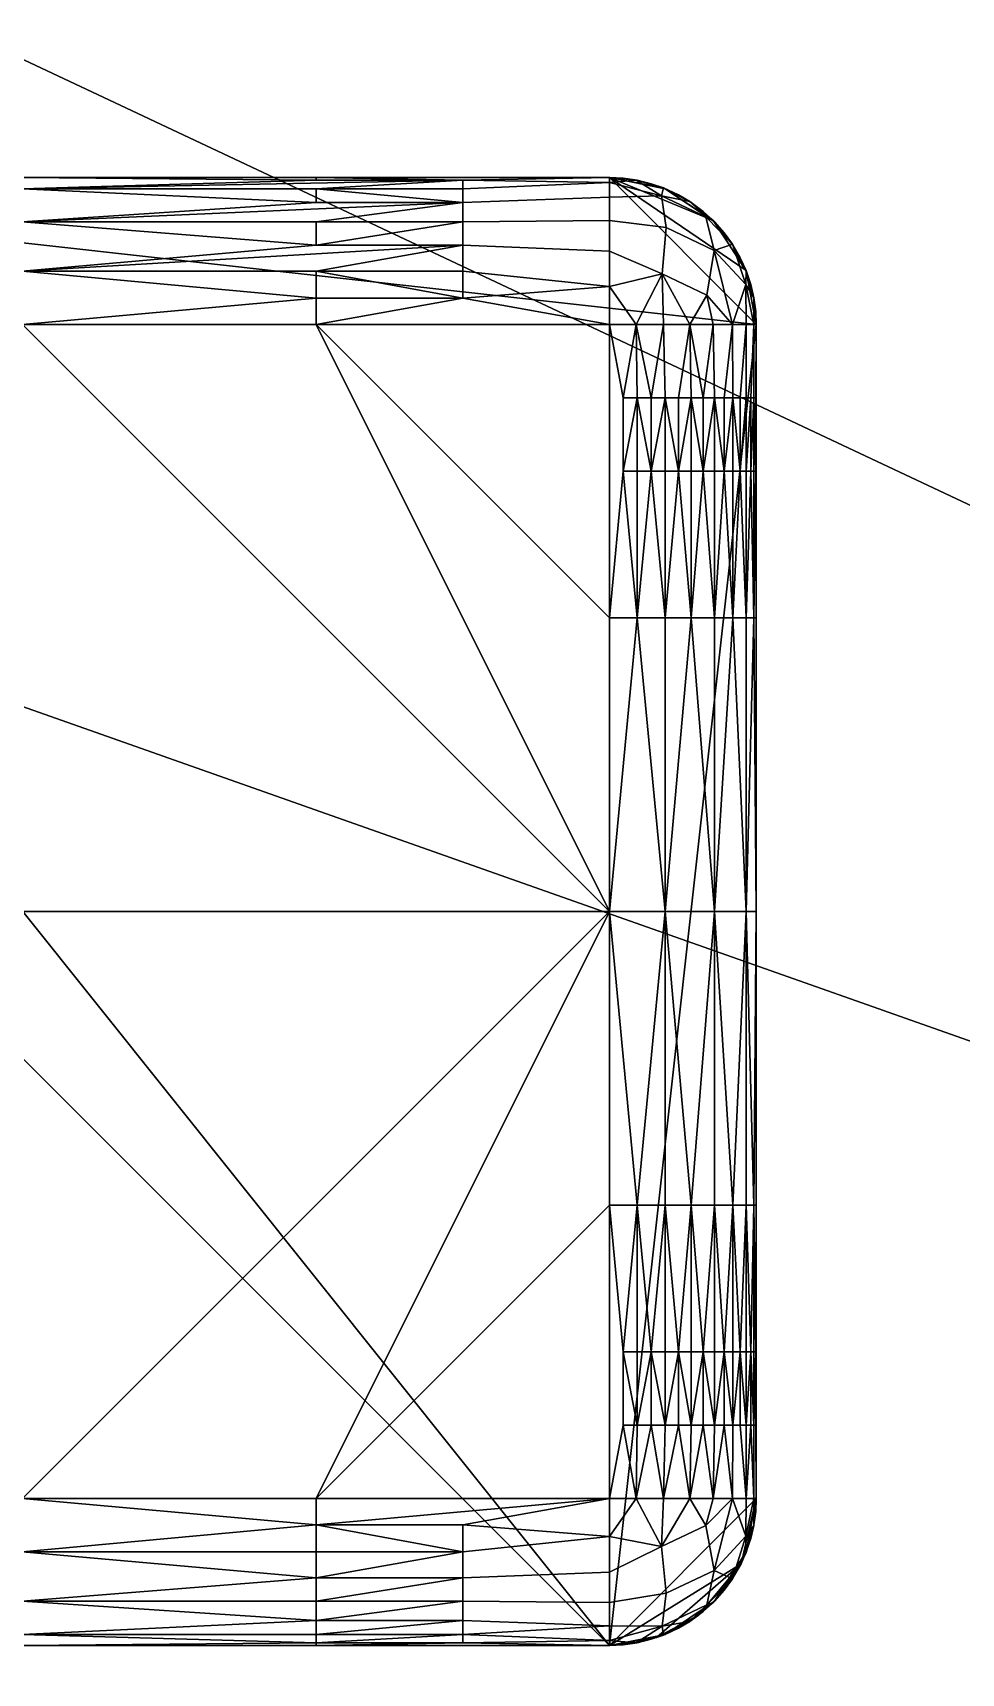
# Model space of a CAD drawing. Header units: millimetres. Extents: x -25 to 100, y 24 to 130.
# Drawn here: x 62.56 to 68.89, y 31.97 to 43.14 of the extents above; entities that cross this region are included whole.
import ezdxf

# ---------------------------------------------------------------- set-up
doc = ezdxf.new("R2010")
doc.units = ezdxf.units.MM
doc.layers.add('Layer 01', color=7, linetype='Continuous', true_color=0x000000)

msp = doc.modelspace()

# ---------------------------------------------------------------- meshes
at = {"layer": 'Layer 01'}
mesh = msp.add_polyface(dxfattribs=at)
corners = [(57.5, 25.312, 6.887), (57.5, 25.312, 8.887), (100, 25.312, 6.887), (100, 25.312, 8.887), (100, 25.312, 6.887), (100, 25.312, 8.887), (100, 129.372, 6.887), (100, 129.372, 8.887), (100, 129.372, 6.887), (100, 129.372, 8.887), (-25, 129.372, 6.887), (-25, 129.372, 8.887), (-25, 129.372, 6.887), (-25, 129.372, 8.887), (-25, 25.312, 6.887), (-25, 25.312, 8.887), (-25, 25.312, 6.887), (-25, 25.312, 8.887), (17.5, 25.312, 6.887), (17.5, 25.312, 8.887), (17.5, 85.312, 8.887), (17.5, 85.312, 6.887), (57.5, 85.312, 8.887), (57.5, 85.312, 6.887), (57.5, 85.312, 8.887), (57.5, 80.312, 8.887), (57.5, 25.312, 8.887), (57.5, 85.312, 6.887), (57.5, 45.312, 8.887), (57.5, 40.312, 8.887), (57.5, 25.312, 6.887), (57.5, 40.312, 6.887), (57.5, 45.312, 6.887), (-15, 69.312, 6.887), (-15, 69.312, 8.887), (-10, 69.312, 6.887), (-10, 69.312, 8.887), (-10, 69.312, 6.887), (-10, 69.312, 8.887), (-10, 85.312, 6.887), (-10, 85.312, 8.887), (-10, 85.312, 6.887), (-10, 85.312, 8.887), (-15, 85.312, 6.887), (-15, 85.312, 8.887), (-15, 85.312, 6.887), (-15, 85.312, 8.887), (-15, 69.312, 6.887), (-15, 69.312, 8.887), (85, 69.312, 6.887), (85, 69.312, 8.887), (90, 69.312, 6.887), (90, 69.312, 8.887), (90, 69.312, 6.887), (90, 69.312, 8.887), (90, 85.312, 6.887), (90, 85.312, 8.887), (90, 85.312, 6.887), (90, 85.312, 8.887), (85, 85.312, 6.887), (85, 85.312, 8.887), (85, 85.312, 6.887), (85, 85.312, 8.887), (85, 69.312, 6.887), (85, 69.312, 8.887), (17.5, 25.312, 8.887), (17.5, 25.312, 6.887), (17.5, 85.312, 8.887), (17.5, 80.312, 8.887), (17.5, 40.312, 8.887), (17.5, 45.312, 8.887), (17.5, 85.312, 6.887), (17.5, 45.312, 6.887), (17.5, 40.312, 6.887), (-25, 25.312, 8.887), (-25, 129.372, 8.887), (100, 25.312, 8.887), (100, 129.372, 8.887), (62.5, 80.312, 8.887), (57.5, 80.312, 8.887), (62.5, 85.312, 8.887), (57.5, 85.312, 8.887), (17.5, 80.312, 8.887), (12.5, 80.312, 8.887), (12.5, 85.312, 8.887), (17.5, 85.312, 8.887), (17.5, 25.312, 8.887), (57.5, 25.312, 8.887), (-10, 69.312, 8.887), (-15, 69.312, 8.887), (-10, 85.312, 8.887), (-15, 85.312, 8.887), (90, 69.312, 8.887), (85, 69.312, 8.887), (90, 85.312, 8.887), (85, 85.312, 8.887), (17.5, 40.312, 8.887), (17.5, 45.312, 8.887), (57.5, 45.312, 8.887), (57.5, 40.312, 8.887), (-25, 25.312, 6.887), (100, 25.312, 6.887), (-25, 129.372, 6.887), (57.5, 85.312, 6.887), (17.5, 85.312, 6.887), (-15, 69.312, 6.887), (-10, 69.312, 6.887), (-10, 85.312, 6.887), (-15, 85.312, 6.887), (85, 69.312, 6.887), (90, 69.312, 6.887), (90, 85.312, 6.887), (85, 85.312, 6.887), (57.5, 25.312, 6.887), (100, 129.372, 6.887), (17.5, 25.312, 6.887), (17.5, 45.312, 6.887), (17.5, 40.312, 6.887), (57.5, 40.312, 6.887), (57.5, 45.312, 6.887), (12.5, 85.312, 8.887), (12.5, 80.312, 8.887), (17.5, 85.312, 8.887), (17.5, 80.312, 8.887), (57.5, 85.312, 8.887), (57.5, 80.312, 8.887), (62.5, 85.312, 8.887), (62.5, 80.312, 8.887), (60, 90.312, 8.887), (60, 90.312, 28.887), (85, 90.312, 8.887), (85, 90.312, 28.887), (85, 90.312, 8.887), (85, 90.312, 28.887), (85, 115.312, 8.887), (85, 115.312, 28.887), (85, 115.312, 8.887), (85, 115.312, 28.887), (60, 115.312, 8.887), (60, 115.312, 28.887), (60, 115.312, 8.887), (60, 115.312, 28.887), (60, 90.312, 8.887), (60, 90.312, 28.887), (60, 90.312, 8.887), (60, 115.312, 8.887), (85, 90.312, 8.887), (85, 115.312, 8.887), (60, 90.312, 28.887), (60, 115.312, 28.887), (85, 90.312, 28.887), (85, 115.312, 28.887), (62, 108.312, 28.887), (62, 113.312, 28.887), (64, 108.312, 28.887), (64, 113.312, 28.887), (62, 113.312, 26.887), (62, 113.312, 28.887), (62, 108.312, 26.887), (62, 108.312, 28.887), (62, 108.312, 26.887), (62, 108.312, 28.887), (64, 108.312, 26.887), (64, 108.312, 28.887), (64, 108.312, 26.887), (64, 108.312, 28.887), (64, 113.312, 26.887), (64, 113.312, 28.887), (64, 113.312, 26.887), (64, 113.312, 28.887), (62, 113.312, 26.887), (62, 113.312, 28.887), (83, 113.312, 26.887), (83, 113.312, 10.887), (83, 92.312, 26.887), (83, 92.312, 10.887), (83, 92.312, 26.887), (83, 92.312, 10.887), (62, 92.312, 26.887), (62, 92.312, 10.887), (62, 92.312, 26.887), (62, 92.312, 10.887), (62, 113.312, 26.887), (62, 113.312, 10.887), (62, 108.312, 26.887), (62, 113.312, 26.887), (62, 113.312, 10.887), (83, 113.312, 26.887), (83, 113.312, 10.887), (64, 113.312, 26.887), (83, 113.312, 26.887), (83, 92.312, 26.887), (62, 92.312, 26.887), (62, 108.312, 26.887), (64, 108.312, 26.887), (64, 113.312, 26.887), (83, 113.312, 10.887), (62, 113.312, 10.887), (83, 92.312, 10.887), (62, 92.312, 10.887), (55.066, 34.403, 4.632), (19.066, 34.435, 4.586), (55.067, 38.209, 6.883), (19.067, 38.24, 6.837), (55.073, 40.459, 3.077), (19.073, 40.491, 3.031), (55.073, 36.654, 0.826), (19.073, 36.686, 0.78), (55.066, 34.403, 4.632), (19.066, 34.435, 4.586), (55.066, 34.403, 4.632), (55.067, 38.209, 6.883), (55.073, 40.459, 3.077), (55.073, 36.654, 0.826), (19.066, 34.435, 4.586), (19.067, 38.24, 6.837), (19.073, 40.491, 3.031), (19.073, 36.686, 0.78), (55.136, 87.033, 53.451), (19.136, 87.065, 53.405), (55.136, 90.839, 55.701), (19.136, 90.87, 55.655), (55.143, 93.089, 51.896), (19.143, 93.121, 51.85), (55.143, 89.284, 49.645), (19.143, 89.316, 49.599), (55.136, 87.033, 53.451), (19.136, 87.065, 53.405), (55.136, 87.033, 53.451), (55.136, 90.839, 55.701), (55.143, 93.089, 51.896), (55.143, 89.284, 49.645), (19.136, 87.065, 53.405), (19.136, 90.87, 55.655), (19.143, 93.121, 51.85), (19.143, 89.316, 49.599)]
mesh.append_faces([[corners[k] for k in face] for face in [(25, 24, 27, 27), (27, 32, 25, 25), (32, 31, 29, 29), (31, 30, 26, 26), (31, 26, 29, 29), (28, 25, 32, 32), (28, 32, 29, 29), (69, 65, 66, 66), (66, 73, 69, 69), (73, 72, 69, 69), (72, 71, 68, 68), (71, 67, 68, 68), (70, 69, 72, 72), (70, 72, 68, 68), (1, 0, 2, 3), (5, 4, 6, 7), (9, 8, 10, 11), (13, 12, 14, 15), (17, 16, 18, 19), (21, 23, 22, 20), (34, 36, 35, 33), (38, 40, 39, 37), (42, 44, 43, 41), (46, 48, 47, 45), (50, 52, 51, 49), (54, 56, 55, 53), (58, 60, 59, 57), (62, 64, 63, 61), (89, 74, 88, 88), (97, 88, 74, 74), (91, 74, 89, 89), (74, 86, 96, 96), (74, 96, 97, 97), (83, 88, 97, 97), (90, 75, 91, 91), (74, 91, 75, 75), (84, 75, 90, 90), (97, 82, 83, 83), (75, 84, 85, 85), (90, 83, 84, 84), (90, 88, 83, 83), (81, 75, 85, 85), (98, 99, 76, 76), (87, 76, 99, 99), (92, 93, 76, 76), (98, 76, 93, 93), (94, 92, 76, 76), (78, 98, 93, 93), (98, 78, 79, 79), (77, 80, 95, 95), (78, 95, 80, 80), (95, 94, 77, 77), (76, 77, 94, 94), (95, 78, 93, 93), (81, 80, 77, 77), (75, 81, 77, 77), (115, 100, 117, 117), (116, 117, 100, 100), (116, 100, 106, 106), (105, 106, 100, 100), (105, 100, 108, 108), (119, 101, 118, 118), (113, 118, 101, 101), (109, 101, 119, 119), (104, 116, 106, 106), (107, 104, 106, 106), (102, 107, 108, 108), (103, 104, 102, 102), (107, 102, 104, 104), (114, 103, 102, 102), (119, 103, 109, 109), (102, 108, 100, 100), (101, 109, 110, 110), (111, 112, 114, 114), (103, 114, 112, 112), (114, 101, 110, 111), (112, 109, 103, 103), (121, 123, 122, 120), (125, 127, 126, 124), (180, 181, 184, 184), (181, 183, 182, 182), (181, 182, 184, 184), (189, 185, 186, 186), (186, 188, 187, 187), (186, 187, 189, 189), (195, 190, 194, 194), (190, 191, 194, 194), (191, 192, 193, 193), (191, 193, 194, 194), (129, 128, 130, 131), (133, 132, 134, 135), (137, 136, 138, 139), (141, 140, 142, 143), (145, 147, 146, 144), (149, 148, 152, 152), (154, 152, 148, 148), (155, 149, 153, 153), (152, 153, 149, 149), (151, 154, 150, 150), (148, 150, 154, 154), (149, 155, 151, 151), (154, 151, 155, 155), (157, 159, 158, 156), (161, 163, 162, 160), (165, 167, 166, 164), (169, 171, 170, 168), (173, 175, 174, 172), (177, 179, 178, 176), (197, 199, 198, 196), (210, 213, 212, 211), (216, 217, 214, 215), (200, 202, 203, 201), (202, 204, 205, 203), (204, 206, 207, 205), (206, 208, 209, 207), (228, 231, 230, 229), (234, 235, 232, 233), (218, 220, 221, 219), (220, 222, 223, 221), (222, 224, 225, 223), (224, 226, 227, 225)]])
mesh = msp.add_polyface(dxfattribs=at)
corners = [(60.49, 33.156, 8.866), (62.49, 33.156, 8.866), (58.49, 37.156, 8.866), (64.49, 33.156, 8.866), (66.49, 37.156, 8.866), (66.49, 33.156, 8.866), (66.49, 35.156, 8.866), (66.87, 33.656, 8.791), (66.87, 34.156, 8.791), (66.774, 34.156, 8.824), (66.87, 35.156, 8.791), (66.774, 33.656, 8.824), (66.858, 33.156, 8.795), (66.678, 33.656, 8.848), (66.678, 35.156, 8.848), (66.678, 34.156, 8.848), (66.672, 33.156, 8.849), (66.583, 34.156, 8.861), (66.583, 33.656, 8.861), (67.205, 33.656, 8.565), (67.205, 34.156, 8.565), (67.129, 34.156, 8.635), (67.205, 35.156, 8.565), (67.129, 33.656, 8.635), (67.197, 33.156, 8.573), (67.047, 33.656, 8.696), (67.047, 35.156, 8.696), (67.047, 34.156, 8.696), (67.037, 33.156, 8.703), (66.96, 34.156, 8.748), (66.96, 33.656, 8.748), (67.272, 34.156, 8.489), (67.272, 33.656, 8.489), (66.49, 33.156, 8.866), (66.49, 35.156, 8.866), (67.49, 41.156, -1.031), (67.49, 33.156, -1.031), (66.49, 32.156, -1.031), (58.49, 32.156, -1.031), (57.49, 41.156, -1.031), (58.49, 42.156, -1.031), (67.205, 37.156, 8.565), (66.87, 37.156, 8.791), (67.331, 35.156, 8.406), (66.49, 37.156, 8.866), (67.327, 33.156, 8.413)]
mesh.append_faces([[corners[k] for k in face] for face in [(0, 1, 2, 2), (1, 3, 4, 4), (3, 5, 6, 6), (3, 6, 4, 4), (2, 1, 4, 4), (7, 8, 9, 9), (8, 10, 9, 9), (11, 12, 7, 7), (11, 7, 9, 9), (11, 9, 13, 13), (9, 14, 15, 15), (9, 15, 13, 13), (13, 16, 11, 11), (13, 15, 17, 17), (15, 14, 17, 17), (18, 16, 13, 13), (18, 13, 17, 17), (19, 20, 21, 21), (20, 22, 21, 21), (23, 24, 19, 19), (23, 19, 21, 21), (23, 21, 25, 25), (21, 26, 27, 27), (21, 27, 25, 25), (25, 28, 23, 23), (27, 26, 29, 29), (29, 30, 25, 25), (30, 28, 25, 25), (25, 27, 29, 29), (10, 8, 29, 29), (8, 7, 29, 29), (7, 12, 30, 30), (7, 30, 29, 29), (22, 20, 31, 31), (20, 19, 31, 31), (19, 24, 32, 32), (19, 32, 31, 31), (33, 18, 17, 34), (35, 36, 37, 37), (37, 38, 39, 39), (40, 35, 37, 37), (26, 22, 41, 41), (42, 10, 26, 26), (41, 42, 26, 26), (41, 22, 43, 43), (10, 14, 9, 9), (22, 26, 21, 21), (26, 10, 29, 29), (42, 44, 14, 14), (14, 10, 42, 42), (17, 14, 34, 34), (33, 16, 18, 18), (28, 24, 23, 23), (45, 32, 24, 24), (34, 14, 44, 44)]])
mesh = msp.add_polyface(dxfattribs=at)
corners = [(66.49, 37.156, 8.866), (66.49, 39.156, 8.866), (64.49, 41.156, 8.866), (66.49, 41.156, 8.866), (62.49, 41.156, 8.866), (60.49, 41.156, 8.866), (58.49, 37.156, 8.866), (64.49, 41.336, 8.849), (62.49, 41.156, 8.866), (64.49, 41.156, 8.866), (66.678, 40.156, 8.848), (66.678, 39.156, 8.848), (66.774, 40.156, 8.824), (66.774, 40.656, 8.824), (66.678, 40.656, 8.848), (66.672, 41.156, 8.849), (66.87, 39.156, 8.791), (66.87, 40.156, 8.791), (66.87, 40.656, 8.791), (66.858, 41.156, 8.795), (66.583, 40.156, 8.861), (66.583, 40.656, 8.861), (67.047, 40.156, 8.696), (67.047, 39.156, 8.696), (67.129, 40.156, 8.635), (67.129, 40.656, 8.635), (67.047, 40.656, 8.696), (67.037, 41.156, 8.703), (67.205, 39.156, 8.565), (67.205, 40.156, 8.565), (67.205, 40.656, 8.565), (67.197, 41.156, 8.573), (66.96, 40.156, 8.748), (66.96, 40.656, 8.748), (67.272, 40.156, 8.489), (67.272, 40.656, 8.489), (66.49, 41.156, 8.866), (66.49, 39.156, 8.866), (58.49, 42.156, -1.031), (66.49, 32.156, -1.031), (57.49, 41.156, -1.031), (67.331, 39.156, 8.406), (66.87, 37.156, 8.791), (67.205, 37.156, 8.565), (66.49, 37.156, 8.866), (67.327, 41.156, 8.413)]
mesh.append_faces([[corners[k] for k in face] for face in [(0, 1, 2, 2), (1, 3, 2, 2), (2, 4, 0, 0), (4, 5, 6, 6), (6, 0, 4, 4), (7, 8, 9, 9), (10, 11, 12, 12), (12, 13, 14, 14), (13, 15, 14, 14), (14, 10, 12, 12), (16, 17, 12, 12), (17, 18, 12, 12), (18, 19, 13, 13), (18, 13, 12, 12), (10, 14, 20, 20), (14, 15, 21, 21), (14, 21, 20, 20), (20, 11, 10, 10), (22, 23, 24, 24), (24, 25, 26, 26), (25, 27, 26, 26), (26, 22, 24, 24), (28, 29, 24, 24), (29, 30, 24, 24), (30, 31, 25, 25), (30, 25, 24, 24), (22, 26, 32, 32), (26, 27, 33, 33), (26, 33, 32, 32), (32, 23, 22, 22), (32, 33, 18, 18), (17, 16, 32, 32), (17, 32, 18, 18), (34, 35, 30, 30), (29, 28, 34, 34), (29, 34, 30, 30), (21, 36, 37, 20), (38, 39, 40, 40), (11, 16, 12, 12), (23, 28, 24, 24), (16, 23, 32, 32), (28, 41, 34, 34), (23, 16, 42, 42), (43, 28, 23, 23), (42, 43, 23, 23), (41, 28, 43, 43), (21, 15, 36, 36), (27, 19, 18, 33), (13, 19, 15, 15), (37, 11, 20, 20), (44, 11, 37, 37), (16, 11, 42, 42), (44, 42, 11, 11), (31, 27, 25, 25), (45, 31, 30, 35)]])
mesh = msp.add_polyface(dxfattribs=at)
corners = [(66.49, 42.156, 3.417), (66.49, 42.156, -1.031), (58.49, 42.156, -1.031), (58.49, 42.156, 3.417), (58.49, 42.156, 5.641), (62.49, 42.156, 7.866), (60.49, 42.156, 7.866), (64.49, 42.156, 7.866), (66.49, 42.156, 5.641), (65.49, 42.139, 8.053), (64.49, 42.139, 8.053), (62.49, 42.081, 8.245), (64.49, 42.081, 8.245), (65.49, 41.987, 8.423), (64.49, 41.987, 8.423), (62.49, 41.856, 8.58), (64.49, 41.856, 8.58), (65.49, 42.081, 8.245), (65.49, 41.697, 8.707), (64.49, 41.697, 8.707), (62.49, 41.52, 8.797), (64.49, 41.52, 8.797), (65.49, 41.856, 8.58), (64.49, 41.336, 8.849), (65.49, 41.336, 8.849), (60.49, 42.081, 8.245), (59.49, 42.081, 8.245), (59.49, 42.039, 8.336), (59.49, 41.52, 8.797), (60.49, 41.52, 8.797), (59.49, 41.61, 8.757), (60.49, 41.697, 8.707), (59.49, 41.697, 8.707), (59.49, 41.78, 8.648), (60.49, 41.856, 8.58), (59.49, 41.856, 8.58), (59.49, 41.245, 8.862), (60.49, 41.336, 8.849), (59.49, 41.336, 8.849), (59.49, 41.428, 8.828), (64.49, 42.156, 7.866), (62.49, 42.156, 7.866), (64.49, 41.156, 8.866), (58.49, 42.156, -1.031), (66.49, 42.156, -1.031), (67.49, 41.156, -1.031), (60.49, 41.987, 8.423), (60.49, 42.139, 8.053), (59.49, 42.115, 8.15), (59.49, 41.926, 8.504), (60.49, 42.156, 7.866), (59.49, 42.152, 7.958), (60.49, 41.156, 8.866), (62.49, 41.156, 8.866)]
mesh.append_faces([[corners[k] for k in face] for face in [(0, 1, 2, 2), (2, 3, 0, 0), (3, 4, 5, 5), (4, 6, 5, 5), (5, 7, 8, 8), (8, 0, 3, 3), (8, 3, 5, 5), (9, 10, 11, 11), (9, 11, 12, 12), (13, 14, 15, 15), (13, 15, 16, 16), (14, 13, 12, 12), (13, 17, 12, 12), (12, 11, 14, 14), (18, 19, 20, 20), (18, 20, 21, 21), (16, 15, 19, 19), (16, 19, 22, 22), (23, 24, 21, 21), (21, 20, 23, 23), (25, 26, 27, 27), (28, 29, 30, 30), (30, 31, 32, 32), (32, 31, 33, 33), (34, 35, 33, 33), (36, 37, 38, 38), (38, 37, 39, 39), (29, 28, 39, 39), (40, 41, 10, 10), (24, 23, 42, 42), (43, 44, 45, 45), (11, 15, 14, 14), (15, 20, 19, 19), (46, 34, 15, 15), (11, 25, 46, 46), (15, 11, 46, 46), (31, 29, 20, 20), (15, 34, 31, 31), (20, 15, 31, 31), (25, 47, 48, 48), (34, 46, 49, 49), (46, 25, 27, 27), (29, 31, 30, 30), (31, 34, 33, 33), (37, 29, 39, 39), (41, 11, 10, 10), (50, 47, 41, 41), (11, 47, 25, 25), (11, 41, 47, 47), (47, 50, 51, 51), (29, 37, 20, 20), (52, 53, 37, 37), (20, 53, 23, 23), (53, 20, 37, 37), (52, 37, 36, 36)]])
mesh = msp.add_polyface(dxfattribs=at)
corners = [(64.49, 42.156, 7.866), (66.49, 42.156, 7.866), (66.49, 42.156, 5.641), (64.49, 42.081, 8.245), (65.49, 42.081, 8.245), (65.49, 42.139, 8.053), (64.49, 41.856, 8.58), (65.49, 41.856, 8.58), (65.49, 41.987, 8.423), (64.49, 41.52, 8.797), (65.49, 41.52, 8.797), (65.49, 41.697, 8.707), (64.49, 41.697, 8.707), (65.49, 41.336, 8.849), (66.49, 42.156, 7.866), (64.49, 42.156, 7.866), (64.49, 42.139, 8.053), (64.49, 41.156, 8.866), (66.49, 41.156, 8.866), (66.87, 42.081, 1.193), (66.87, 42.081, 0.081), (66.678, 42.139, 0.081), (66.678, 42.139, 1.193), (66.87, 42.081, 3.417), (66.87, 42.081, 7.309), (66.87, 42.081, 6.753), (66.774, 42.115, 6.753), (66.87, 42.081, 5.641), (66.774, 42.115, 7.309), (66.858, 42.086, 7.866), (66.678, 42.139, 7.309), (66.678, 42.139, 5.641), (66.678, 42.139, 6.753), (66.672, 42.14, 7.866), (66.583, 42.152, 6.753), (66.583, 42.152, 7.309), (66.96, 42.039, 7.309), (66.49, 42.156, -1.031), (66.49, 42.156, 3.417), (66.49, 42.156, 7.866), (66.49, 42.156, 5.641), (66.49, 42.122, 8.124), (66.49, 42.022, 8.366), (66.49, 41.864, 8.573), (66.49, 41.656, 8.732), (66.49, 41.415, 8.831), (66.858, 42.086, -1.031), (66.672, 41.156, 8.849), (66.858, 41.156, 8.795), (66.848, 41.5, 8.734), (66.49, 41.415, 8.831), (66.49, 41.156, 8.866), (66.49, 41.656, 8.732), (66.875, 41.816, 8.511), (66.49, 41.864, 8.573), (67.037, 41.993, 7.866), (66.858, 42.086, 7.866), (66.845, 42.032, 8.193), (66.49, 42.122, 8.124), (66.672, 42.14, 7.866), (66.49, 42.022, 8.366), (66.49, 42.156, 7.866)]
mesh.append_faces([[corners[k] for k in face] for face in [(0, 1, 2, 2), (3, 4, 5, 5), (6, 7, 8, 8), (9, 10, 11, 11), (12, 11, 7, 7), (13, 10, 9, 9), (5, 14, 15, 15), (15, 16, 5, 5), (17, 18, 13, 13), (19, 20, 21, 21), (21, 22, 23, 23), (21, 23, 19, 19), (24, 25, 26, 26), (25, 27, 26, 26), (28, 29, 24, 24), (28, 24, 26, 26), (28, 26, 30, 30), (26, 31, 32, 32), (26, 32, 30, 30), (30, 33, 28, 28), (30, 32, 34, 34), (32, 31, 34, 34), (35, 33, 30, 30), (35, 30, 34, 34), (24, 29, 36, 36), (22, 21, 37, 38), (39, 35, 34, 40), (41, 14, 5, 5), (42, 41, 4, 8), (4, 41, 5, 5), (43, 42, 8, 7), (7, 11, 44, 43), (45, 44, 11, 10), (10, 13, 45, 45), (18, 45, 13, 13), (27, 31, 26, 26), (46, 37, 21, 21), (20, 46, 21, 21), (38, 23, 22, 22), (40, 31, 38, 38), (23, 31, 27, 27), (23, 38, 31, 31), (31, 40, 34, 34), (33, 29, 28, 28), (39, 33, 35, 35), (47, 48, 49, 49), (50, 51, 47, 47), (50, 49, 52, 52), (47, 49, 50, 50), (53, 54, 52, 49), (55, 56, 57, 57), (58, 57, 59, 59), (57, 56, 59, 59), (57, 60, 54, 53), (59, 61, 58, 58), (57, 58, 60, 60)]])
mesh = msp.add_polyface(dxfattribs=at)
corners = [(67.205, 41.856, 1.193), (67.205, 41.856, 0.081), (67.047, 41.987, 0.081), (67.047, 41.987, 1.193), (67.205, 41.856, 3.417), (66.87, 42.081, 0.081), (66.87, 42.081, 1.193), (66.87, 42.081, 3.417), (67.331, 41.697, 1.193), (67.331, 41.697, 0.081), (67.205, 41.856, 7.309), (67.205, 41.856, 6.753), (67.129, 41.926, 6.753), (67.205, 41.856, 5.641), (67.129, 41.926, 7.309), (67.197, 41.864, 7.866), (67.047, 41.987, 7.309), (67.047, 41.987, 5.641), (67.047, 41.987, 6.753), (67.037, 41.993, 7.866), (66.96, 42.039, 6.753), (66.96, 42.039, 7.309), (66.87, 42.081, 5.641), (66.87, 42.081, 6.753), (66.87, 42.081, 7.309), (67.331, 41.697, 6.753), (67.331, 41.697, 5.641), (67.272, 41.78, 6.753), (67.272, 41.78, 7.309), (67.331, 41.697, 7.309), (67.327, 41.704, 7.866), (66.49, 42.156, -1.031), (66.858, 42.086, -1.031), (67.197, 41.864, -1.031), (67.42, 41.524, -1.031), (67.49, 41.156, -1.031), (67.422, 41.52, 3.417), (67.197, 41.864, -1.031), (66.858, 42.086, -1.031), (67.42, 41.524, -1.031), (66.858, 42.086, 7.866), (66.845, 42.032, 8.193), (66.875, 41.816, 8.511), (67.203, 41.659, 8.355), (67.147, 41.888, 8.049), (67.327, 41.704, 7.866), (67.197, 41.864, 7.866), (67.037, 41.993, 7.866)]
mesh.append_faces([[corners[k] for k in face] for face in [(0, 1, 2, 2), (2, 3, 4, 4), (2, 4, 0, 0), (3, 2, 5, 5), (6, 7, 3, 3), (6, 3, 5, 5), (8, 9, 1, 1), (0, 4, 8, 8), (0, 8, 1, 1), (10, 11, 12, 12), (11, 13, 12, 12), (14, 15, 10, 10), (14, 10, 12, 12), (14, 12, 16, 16), (12, 17, 18, 18), (12, 18, 16, 16), (16, 19, 14, 14), (18, 17, 20, 20), (20, 21, 16, 16), (21, 19, 16, 16), (16, 18, 20, 20), (22, 23, 20, 20), (23, 24, 20, 20), (24, 21, 20, 20), (25, 26, 27, 27), (27, 28, 29, 29), (28, 30, 29, 29), (29, 25, 27, 27), (13, 11, 27, 27), (11, 10, 27, 27), (10, 15, 28, 28), (10, 28, 27, 27), (31, 32, 33, 33), (34, 35, 31, 31), (34, 31, 33, 33), (7, 4, 3, 3), (4, 36, 8, 8), (17, 13, 4, 4), (7, 22, 17, 17), (4, 7, 17, 17), (4, 13, 26, 26), (36, 4, 26, 26), (13, 17, 12, 12), (17, 22, 20, 20), (26, 13, 27, 27), (37, 38, 5, 2), (2, 1, 37, 37), (39, 37, 1, 9), (40, 19, 21, 21), (14, 19, 15, 15), (28, 15, 30, 30), (41, 42, 43, 44), (45, 46, 44, 44), (41, 44, 47, 47), (44, 46, 47, 47), (43, 45, 44, 44)]])
mesh = msp.add_polyface(dxfattribs=at)
corners = [(67.422, 41.52, 1.193), (67.422, 41.52, 0.081), (67.331, 41.697, 1.193), (67.42, 41.524, -1.031), (67.331, 41.697, 0.081), (67.422, 41.52, 3.417), (67.474, 41.336, 1.193), (67.474, 41.336, 0.081), (67.422, 41.52, 7.309), (67.422, 41.52, 6.753), (67.381, 41.61, 6.753), (67.422, 41.52, 5.641), (67.381, 41.61, 7.309), (67.42, 41.524, 7.866), (67.331, 41.697, 7.309), (67.331, 41.697, 5.641), (67.331, 41.697, 6.753), (67.327, 41.704, 7.866), (67.486, 41.245, 7.309), (67.486, 41.245, 6.753), (67.474, 41.336, 7.309), (67.474, 41.336, 5.641), (67.474, 41.336, 6.753), (67.474, 41.338, 7.866), (67.453, 41.428, 6.753), (67.453, 41.428, 7.309), (67.49, 41.156, 1.193), (67.49, 41.156, -1.031), (67.49, 41.156, 3.417), (67.49, 41.156, 5.641), (67.49, 41.156, 7.866), (66.875, 41.816, 8.511), (66.848, 41.5, 8.734), (67.152, 41.355, 8.589), (67.203, 41.659, 8.355), (67.49, 41.156, 7.866), (67.474, 41.338, 7.866), (67.474, 41.156, 8.047), (67.42, 41.156, 8.234), (67.418, 41.427, 8.122), (67.197, 41.156, 8.573), (67.327, 41.156, 8.413), (67.037, 41.156, 8.703), (67.42, 41.524, 7.866), (67.327, 41.704, 7.866), (66.858, 41.156, 8.795)]
mesh.append_faces([[corners[k] for k in face] for face in [(0, 1, 2, 2), (1, 3, 4, 4), (1, 4, 2, 2), (2, 5, 0, 0), (6, 7, 1, 1), (0, 5, 6, 6), (0, 6, 1, 1), (8, 9, 10, 10), (9, 11, 10, 10), (12, 13, 8, 8), (12, 8, 10, 10), (12, 10, 14, 14), (10, 15, 16, 16), (10, 16, 14, 14), (14, 17, 12, 12), (18, 19, 20, 20), (19, 21, 22, 22), (19, 22, 20, 20), (20, 23, 18, 18), (22, 21, 24, 24), (24, 25, 20, 20), (25, 23, 20, 20), (20, 22, 24, 24), (11, 9, 24, 24), (9, 8, 24, 24), (8, 13, 25, 25), (8, 25, 24, 24), (26, 27, 7, 7), (7, 6, 28, 28), (15, 11, 5, 5), (11, 15, 10, 10), (21, 11, 24, 24), (27, 3, 1, 7), (5, 28, 6, 6), (11, 21, 5, 5), (28, 21, 29, 29), (19, 29, 21, 21), (28, 5, 21, 21), (17, 13, 12, 12), (23, 25, 13, 13), (18, 23, 30, 30), (31, 32, 33, 34), (35, 36, 37, 37), (38, 37, 39, 39), (33, 40, 41, 41), (33, 41, 34, 34), (39, 34, 41, 41), (33, 42, 40, 40), (38, 39, 41, 41), (39, 37, 36, 36), (43, 44, 39, 39), (39, 36, 43, 43), (39, 44, 34, 34), (32, 45, 42, 42), (32, 42, 33, 33)]])
mesh = msp.add_polyface(dxfattribs=at)
corners = [(67.474, 41.336, 0.081), (67.49, 41.156, 3.417), (67.49, 41.156, 1.193), (67.486, 41.245, 6.753), (67.486, 41.245, 7.309), (67.49, 41.156, 7.866), (67.49, 41.156, 5.641), (67.331, 40.156, 8.406), (67.331, 39.156, 8.406), (67.381, 40.156, 8.319), (67.381, 40.656, 8.319), (67.331, 40.656, 8.406), (67.422, 39.156, 8.229), (67.422, 40.156, 8.229), (67.422, 40.656, 8.229), (67.42, 41.156, 8.234), (67.272, 40.156, 8.489), (67.327, 41.156, 8.413), (67.272, 40.656, 8.489), (67.486, 40.156, 7.954), (67.486, 40.656, 7.954), (67.474, 40.656, 8.045), (67.474, 40.156, 8.045), (67.474, 39.156, 8.045), (67.453, 40.156, 8.137), (67.474, 41.156, 8.047), (67.453, 40.656, 8.137), (67.49, 39.156, 7.866), (67.49, 41.156, 7.866), (67.49, 39.207, 6.116), (67.49, 38.224, 6.762), (67.49, 37.156, 6.966), (67.49, 37.156, 1.166), (67.49, 38.224, 1.369), (67.49, 39.207, 2.015), (67.49, 39.853, 2.998), (67.49, 39.853, 5.133), (67.49, 40.056, 4.066), (67.49, 39.207, 6.116), (67.49, 41.156, 7.866), (67.49, 39.156, 7.866), (67.49, 37.156, 6.966), (67.49, 38.224, 6.762), (67.49, 37.156, 7.866), (67.49, 41.156, 5.641), (67.49, 40.056, 4.066), (67.49, 39.853, 5.133), (67.49, 37.156, 1.166), (67.49, 33.156, -1.031), (67.49, 41.156, -1.031), (67.49, 41.156, 3.417), (67.49, 39.853, 2.998), (67.49, 41.156, 1.193), (67.49, 39.207, 2.015), (67.49, 38.224, 1.369), (67.422, 37.156, 8.229), (67.205, 37.156, 8.565), (67.49, 37.156, 7.866)]
mesh.append_faces([[corners[k] for k in face] for face in [(0, 1, 2, 2), (3, 4, 5, 6), (7, 8, 9, 9), (9, 10, 11, 11), (9, 11, 7, 7), (12, 13, 9, 9), (13, 14, 9, 9), (14, 15, 10, 10), (14, 10, 9, 9), (7, 11, 16, 16), (11, 17, 18, 18), (11, 18, 16, 16), (16, 8, 7, 7), (19, 20, 21, 21), (22, 23, 19, 19), (22, 19, 21, 21), (22, 21, 24, 24), (21, 25, 26, 26), (21, 26, 24, 24), (24, 23, 22, 22), (24, 26, 13, 13), (26, 14, 13, 13), (13, 12, 24, 24), (19, 27, 28, 20), (29, 30, 31, 31), (32, 33, 34, 34), (34, 35, 36, 36), (35, 37, 36, 36), (36, 29, 34, 34), (32, 34, 29, 29), (38, 39, 40, 40), (41, 42, 43, 43), (42, 40, 43, 43), (39, 38, 44, 44), (45, 44, 46, 46), (38, 46, 44, 44), (42, 38, 40, 40), (47, 48, 49, 49), (50, 45, 51, 51), (52, 50, 51, 51), (44, 45, 50, 50), (49, 53, 54, 54), (53, 49, 52, 52), (49, 54, 47, 47), (51, 53, 52, 52), (8, 12, 9, 9), (12, 23, 24, 24), (55, 12, 8, 8), (56, 55, 8, 8), (25, 15, 14, 26), (28, 25, 21, 20), (15, 17, 11, 10), (27, 19, 23, 23), (23, 57, 27, 27), (55, 23, 12, 12), (23, 55, 57, 57)]])
mesh = msp.add_polyface(dxfattribs=at)
corners = [(67.422, 33.656, 8.229), (67.422, 34.156, 8.229), (67.381, 34.156, 8.319), (67.422, 35.156, 8.229), (67.381, 33.656, 8.319), (67.42, 33.156, 8.234), (67.331, 33.656, 8.406), (67.331, 35.156, 8.406), (67.331, 34.156, 8.406), (67.272, 34.156, 8.489), (67.272, 33.656, 8.489), (67.327, 33.156, 8.413), (67.486, 33.656, 7.954), (67.486, 34.156, 7.954), (67.474, 33.656, 8.045), (67.474, 35.156, 8.045), (67.474, 34.156, 8.045), (67.453, 34.156, 8.137), (67.453, 33.656, 8.137), (67.474, 33.156, 8.047), (67.49, 33.156, 7.866), (67.49, 35.156, 7.866), (67.49, 37.156, 6.966), (67.49, 36.089, 6.762), (67.49, 35.106, 6.116), (67.49, 34.46, 5.133), (67.49, 34.256, 4.066), (67.49, 34.46, 2.998), (67.49, 35.106, 2.015), (67.49, 37.156, 1.166), (67.49, 36.089, 1.369), (67.49, 39.207, 6.116), (67.49, 35.106, 6.116), (67.49, 35.156, 7.866), (67.49, 33.156, 7.866), (67.49, 36.089, 6.762), (67.49, 37.156, 7.866), (67.49, 33.156, 5.641), (67.49, 34.46, 5.133), (67.49, 34.256, 4.066), (67.49, 37.156, 6.966), (67.49, 34.46, 2.998), (67.49, 33.156, 3.417), (67.49, 35.106, 2.015), (67.49, 36.089, 1.369), (67.49, 33.156, -1.031), (67.49, 37.156, 1.166), (67.422, 37.156, 8.229), (67.205, 37.156, 8.565), (67.205, 35.156, 8.565), (67.49, 37.156, 7.866)]
mesh.append_faces([[corners[k] for k in face] for face in [(0, 1, 2, 2), (1, 3, 2, 2), (4, 5, 0, 0), (4, 0, 2, 2), (4, 2, 6, 6), (2, 7, 8, 8), (2, 8, 6, 6), (8, 7, 9, 9), (9, 10, 6, 6), (10, 11, 6, 6), (6, 8, 9, 9), (12, 13, 14, 14), (13, 15, 16, 16), (13, 16, 14, 14), (16, 15, 17, 17), (17, 18, 14, 14), (18, 19, 14, 14), (14, 16, 17, 17), (3, 1, 17, 17), (1, 0, 17, 17), (0, 5, 18, 18), (0, 18, 17, 17), (20, 21, 13, 12), (22, 23, 24, 24), (24, 25, 22, 22), (25, 26, 27, 27), (27, 28, 29, 29), (28, 30, 29, 29), (31, 22, 25, 25), (25, 27, 31, 31), (29, 31, 27, 27), (32, 33, 34, 34), (35, 36, 33, 33), (32, 37, 38, 38), (39, 38, 37, 37), (32, 35, 33, 33), (37, 32, 34, 34), (40, 36, 35, 35), (41, 39, 42, 42), (37, 42, 39, 39), (43, 41, 42, 42), (44, 43, 45, 45), (42, 45, 43, 43), (45, 46, 44, 44), (7, 3, 47, 47), (47, 48, 7, 7), (3, 7, 2, 2), (7, 49, 9, 9), (15, 3, 17, 17), (15, 47, 3, 3), (21, 50, 15, 15), (47, 15, 50, 50), (21, 15, 13, 13), (11, 5, 4, 6), (19, 20, 12, 14), (19, 18, 5, 5)]])
mesh = msp.add_polyface(dxfattribs=at)
corners = [(64.49, 32.231, 8.245), (65.49, 32.231, 8.245), (65.49, 32.326, 8.423), (64.49, 32.616, 8.707), (65.49, 32.616, 8.707), (65.49, 32.793, 8.797), (64.49, 32.457, 8.58), (65.49, 32.457, 8.58), (64.49, 32.174, 8.053), (65.49, 32.174, 8.053), (65.49, 32.977, 8.849), (64.49, 32.977, 8.849), (64.49, 32.156, 7.866), (66.49, 32.156, 7.866), (66.49, 33.156, 8.866), (66.49, 32.156, 5.641), (66.49, 32.156, 7.866), (64.49, 32.156, 7.866), (66.678, 32.174, 6.753), (66.678, 32.174, 5.641), (66.774, 32.198, 6.753), (66.774, 32.198, 7.309), (66.678, 32.174, 7.309), (66.87, 32.231, 7.309), (66.858, 32.227, 7.866), (66.583, 32.161, 6.753), (66.672, 32.173, 7.866), (66.583, 32.161, 7.309), (66.87, 32.231, 0.081), (66.87, 32.231, 1.193), (66.678, 32.174, 0.081), (66.87, 32.231, 3.417), (66.678, 32.174, 1.193), (66.49, 32.156, 7.866), (66.49, 32.156, 5.641), (66.49, 32.156, 3.417), (66.49, 32.156, 1.193), (66.49, 32.156, -1.031), (67.387, 32.713, -1.031), (66.811, 32.209, -1.031), (66.49, 32.156, -1.031), (66.49, 32.19, 8.124), (66.49, 32.29, 8.366), (66.49, 32.449, 8.573), (66.49, 32.656, 8.732), (66.49, 32.898, 8.831), (66.774, 33.656, 8.824), (66.672, 33.156, 8.849), (66.858, 33.156, 8.795), (66.672, 32.173, 7.866), (66.858, 32.227, 7.866), (66.848, 32.288, 8.209), (66.49, 32.19, 8.124), (66.49, 32.156, 7.866), (66.49, 32.29, 8.366), (66.875, 32.511, 8.525), (66.49, 32.449, 8.573), (66.49, 32.898, 8.831), (66.845, 32.829, 8.741), (66.672, 33.156, 8.849), (66.858, 33.156, 8.795), (66.49, 32.656, 8.732), (66.49, 33.156, 8.866), (66.87, 32.231, 5.641), (66.811, 32.209, -1.031)]
mesh.append_faces([[corners[k] for k in face] for face in [(0, 1, 2, 2), (3, 4, 5, 5), (6, 7, 4, 4), (8, 9, 1, 1), (10, 11, 5, 5), (12, 13, 9, 9), (11, 10, 14, 14), (15, 16, 17, 17), (18, 19, 20, 20), (20, 21, 22, 22), (20, 22, 18, 18), (23, 24, 21, 21), (23, 21, 20, 20), (18, 22, 25, 25), (22, 26, 27, 27), (22, 27, 25, 25), (25, 19, 18, 18), (28, 29, 30, 30), (29, 31, 32, 32), (29, 32, 30, 30), (25, 27, 33, 34), (32, 35, 36, 36), (36, 37, 30, 30), (36, 30, 32, 32), (38, 39, 40, 40), (41, 9, 13, 13), (1, 9, 41, 41), (42, 2, 1, 1), (42, 43, 7, 2), (42, 1, 41, 41), (4, 7, 43, 44), (44, 45, 5, 4), (10, 45, 14, 14), (45, 10, 5, 5), (46, 47, 48, 48), (49, 50, 51, 51), (52, 53, 49, 49), (52, 51, 54, 54), (49, 51, 52, 52), (55, 56, 54, 51), (57, 58, 59, 59), (58, 60, 59, 59), (58, 61, 56, 55), (59, 62, 57, 57), (58, 57, 61, 61), (19, 63, 20, 20), (26, 33, 27, 27), (24, 26, 22, 21), (19, 34, 35, 35), (31, 63, 19, 19), (35, 31, 19, 19), (31, 35, 32, 32), (64, 30, 37, 37), (28, 30, 64, 64), (34, 19, 25, 25)]])
mesh = msp.add_polyface(dxfattribs=at)
corners = [(67.331, 32.616, 6.753), (67.331, 32.616, 5.641), (67.381, 32.703, 6.753), (67.381, 32.703, 7.309), (67.331, 32.616, 7.309), (67.422, 32.793, 5.641), (67.422, 32.793, 6.753), (67.422, 32.793, 7.309), (67.42, 32.788, 7.866), (67.272, 32.533, 6.753), (67.486, 33.068, 6.753), (67.486, 33.068, 7.309), (67.474, 32.977, 7.309), (67.474, 32.977, 6.753), (67.474, 32.977, 5.641), (67.453, 32.885, 6.753), (67.474, 32.974, 7.866), (67.453, 32.885, 7.309), (67.422, 32.793, 1.193), (67.422, 32.793, 3.417), (67.331, 32.616, 1.193), (67.331, 32.616, 0.081), (67.422, 32.793, 0.081), (67.49, 33.156, 7.866), (67.49, 33.156, 5.641), (67.474, 32.977, 1.193), (67.474, 32.977, 0.081), (67.49, 33.156, -1.031), (67.49, 33.156, 3.417), (67.037, 33.156, 8.703), (66.96, 33.656, 8.748), (66.858, 33.156, 8.795), (66.845, 32.829, 8.741), (66.875, 32.511, 8.525), (67.203, 32.667, 8.369), (67.147, 32.973, 8.597), (67.49, 33.156, 7.866), (67.474, 33.156, 8.047), (67.474, 32.974, 7.866), (67.42, 32.788, 7.866), (67.418, 32.9, 8.136), (67.327, 32.609, 7.866), (67.42, 33.156, 8.234), (67.327, 33.156, 8.413), (67.197, 33.156, 8.573), (67.037, 33.156, 8.703), (66.858, 33.156, 8.795), (67.205, 32.457, 3.417), (67.327, 32.609, 7.866), (67.205, 32.457, 0.081), (67.387, 32.713, -1.031)]
mesh.append_faces([[corners[k] for k in face] for face in [(0, 1, 2, 2), (2, 3, 4, 4), (2, 4, 0, 0), (5, 6, 2, 2), (6, 7, 2, 2), (7, 8, 3, 3), (7, 3, 2, 2), (9, 1, 0, 0), (10, 11, 12, 12), (13, 14, 10, 10), (13, 10, 12, 12), (13, 12, 15, 15), (12, 16, 17, 17), (12, 17, 15, 15), (15, 14, 13, 13), (15, 17, 7, 7), (6, 5, 15, 15), (6, 15, 7, 7), (18, 19, 20, 20), (20, 21, 22, 22), (20, 22, 18, 18), (23, 11, 10, 24), (25, 26, 27, 28), (29, 30, 31, 31), (32, 33, 34, 35), (36, 37, 38, 38), (39, 38, 40, 40), (40, 34, 41, 41), (39, 40, 41, 41), (40, 38, 37, 37), (42, 43, 40, 40), (40, 37, 42, 42), (43, 44, 35, 35), (32, 35, 45, 45), (35, 44, 45, 45), (34, 43, 35, 35), (40, 43, 34, 34), (45, 46, 32, 32), (1, 5, 2, 2), (5, 14, 15, 15), (19, 5, 1, 1), (47, 19, 1, 1), (19, 47, 20, 20), (26, 25, 18, 22), (8, 48, 4, 3), (23, 16, 12, 11), (16, 8, 7, 17), (14, 5, 19, 19), (28, 19, 18, 25), (24, 10, 14, 14), (14, 28, 24, 24), (28, 14, 19, 19), (21, 49, 50, 50), (22, 21, 50, 50), (50, 26, 22, 22), (26, 50, 27, 27)]])
mesh = msp.add_polyface(dxfattribs=at)
corners = [(59.49, 32.533, 8.648), (60.49, 32.616, 8.707), (59.49, 32.616, 8.707), (59.49, 32.457, 8.58), (60.49, 32.457, 8.58), (59.49, 32.977, 8.849), (60.49, 32.977, 8.849), (59.49, 33.068, 8.862), (59.49, 32.885, 8.828), (59.49, 32.793, 8.797), (60.49, 32.793, 8.797), (64.49, 32.457, 8.58), (62.49, 32.457, 8.58), (64.49, 32.326, 8.423), (65.49, 32.326, 8.423), (65.49, 32.457, 8.58), (62.49, 32.231, 8.245), (64.49, 32.231, 8.245), (64.49, 32.793, 8.797), (62.49, 32.793, 8.797), (64.49, 32.616, 8.707), (65.49, 32.793, 8.797), (65.49, 32.616, 8.707), (65.49, 32.231, 8.245), (64.49, 32.174, 8.053), (64.49, 32.977, 8.849), (62.49, 32.156, 7.866), (64.49, 32.156, 7.866), (65.49, 32.174, 8.053), (64.49, 33.156, 8.866), (62.49, 33.156, 8.866), (66.49, 33.156, 8.866), (58.49, 32.156, 5.641), (58.49, 32.156, 3.417), (62.49, 32.156, 7.866), (58.49, 32.156, 1.193), (66.49, 32.156, 3.417), (58.49, 32.156, -1.031), (66.49, 32.156, 1.193), (66.49, 32.156, -1.031), (66.49, 32.156, 5.641), (64.49, 32.156, 7.866), (60.49, 32.156, 7.866), (60.49, 32.174, 8.053), (60.49, 32.231, 8.245), (59.49, 32.198, 8.15), (60.49, 32.326, 8.423), (59.49, 32.387, 8.504), (59.49, 32.274, 8.336), (59.49, 32.703, 8.757), (59.49, 32.161, 7.958), (60.49, 32.156, 7.866), (60.49, 33.156, 8.866)]
mesh.append_faces([[corners[k] for k in face] for face in [(0, 1, 2, 2), (3, 4, 0, 0), (5, 6, 7, 7), (8, 6, 5, 5), (9, 10, 8, 8), (11, 12, 13, 13), (13, 14, 15, 15), (13, 15, 11, 11), (16, 17, 13, 13), (17, 14, 13, 13), (18, 19, 20, 20), (20, 21, 18, 18), (12, 11, 20, 20), (11, 22, 20, 20), (23, 17, 24, 24), (17, 16, 24, 24), (25, 19, 18, 18), (25, 18, 21, 21), (24, 26, 27, 27), (27, 28, 24, 24), (29, 30, 25, 25), (25, 31, 29, 29), (32, 33, 34, 34), (33, 35, 36, 36), (35, 37, 38, 38), (37, 39, 38, 38), (38, 36, 35, 35), (36, 40, 34, 34), (40, 41, 34, 34), (34, 33, 36, 36), (34, 42, 32, 32), (43, 44, 45, 45), (46, 4, 47, 47), (44, 46, 48, 48), (1, 10, 49, 49), (4, 1, 0, 0), (10, 6, 8, 8), (46, 44, 16, 16), (12, 4, 46, 46), (16, 12, 46, 46), (1, 4, 12, 12), (19, 10, 1, 1), (12, 19, 1, 1), (12, 16, 13, 13), (19, 12, 20, 20), (43, 50, 51, 51), (26, 16, 43, 43), (51, 26, 43, 43), (16, 44, 43, 43), (16, 26, 24, 24), (6, 10, 19, 19), (7, 6, 52, 52), (30, 52, 6, 6), (19, 30, 6, 6), (30, 19, 25, 25)]])
mesh = msp.add_polyface(dxfattribs=at)
corners = [(66.87, 32.231, 5.641), (66.87, 32.231, 6.753), (66.774, 32.198, 6.753), (66.87, 32.231, 7.309), (67.047, 32.326, 6.753), (67.047, 32.326, 5.641), (67.129, 32.387, 6.753), (67.129, 32.387, 7.309), (67.047, 32.326, 7.309), (67.037, 32.319, 7.866), (67.205, 32.457, 5.641), (67.205, 32.457, 6.753), (67.205, 32.457, 7.309), (67.197, 32.449, 7.866), (66.96, 32.274, 6.753), (66.96, 32.274, 7.309), (67.331, 32.616, 6.753), (67.331, 32.616, 7.309), (67.272, 32.533, 6.753), (67.327, 32.609, 7.866), (67.272, 32.533, 7.309), (67.205, 32.457, 1.193), (67.205, 32.457, 3.417), (67.047, 32.326, 1.193), (67.047, 32.326, 0.081), (67.205, 32.457, 0.081), (66.87, 32.231, 3.417), (66.87, 32.231, 1.193), (66.87, 32.231, 0.081), (67.331, 32.616, 1.193), (67.331, 32.616, 0.081), (67.49, 33.156, -1.031), (67.387, 32.713, -1.031), (66.49, 32.156, -1.031), (67.097, 32.362, -1.031), (66.811, 32.209, -1.031), (66.875, 32.511, 8.525), (66.848, 32.288, 8.209), (67.152, 32.433, 8.064), (67.203, 32.667, 8.369), (67.197, 32.449, 7.866), (67.327, 32.609, 7.866), (67.037, 32.319, 7.866), (66.858, 32.227, 7.866), (67.331, 32.616, 5.641), (66.858, 32.227, 7.866), (66.811, 32.209, -1.031), (67.097, 32.362, -1.031), (67.387, 32.713, -1.031)]
mesh.append_faces([[corners[k] for k in face] for face in [(0, 1, 2, 2), (1, 3, 2, 2), (4, 5, 6, 6), (6, 7, 8, 8), (7, 9, 8, 8), (8, 4, 6, 6), (10, 11, 6, 6), (11, 12, 6, 6), (12, 13, 7, 7), (12, 7, 6, 6), (4, 8, 14, 14), (8, 9, 15, 15), (8, 15, 14, 14), (14, 5, 4, 4), (14, 15, 1, 1), (15, 3, 1, 1), (1, 0, 14, 14), (16, 17, 18, 18), (17, 19, 20, 20), (17, 20, 18, 18), (18, 20, 12, 12), (20, 13, 12, 12), (11, 10, 18, 18), (11, 18, 12, 12), (21, 22, 23, 23), (23, 24, 25, 25), (23, 25, 21, 21), (26, 27, 23, 23), (27, 28, 24, 24), (27, 24, 23, 23), (22, 21, 29, 29), (21, 25, 30, 30), (21, 30, 29, 29), (31, 32, 33, 33), (32, 34, 35, 35), (36, 37, 38, 39), (38, 40, 41, 41), (38, 41, 39, 39), (38, 42, 40, 40), (37, 43, 42, 42), (37, 42, 38, 38), (5, 10, 6, 6), (0, 5, 14, 14), (10, 44, 18, 18), (5, 0, 26, 26), (22, 10, 5, 5), (26, 22, 5, 5), (44, 10, 22, 22), (22, 26, 23, 23), (9, 45, 3, 15), (13, 9, 7, 7), (19, 13, 20, 20), (24, 28, 46, 47), (47, 25, 24, 24), (47, 48, 25, 25)]])

doc.saveas('drawing.dxf')
